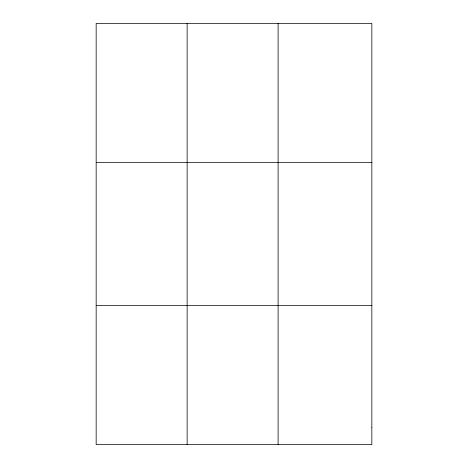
<?xml version="1.0" encoding="UTF-8"?>
<svg xmlns="http://www.w3.org/2000/svg" width="468" height="468" viewBox="0 0 468 468"><rect width="100%" height="100%" fill="white"/><g stroke="black" fill="none" stroke-linecap="round" stroke-linejoin="round"><path stroke-width="0.7" d="M187.136 444.6L187.136 23.4M278.109 444.6L278.109 23.4M96.162 162.396L371.838 162.396M96.162 305.604L371.838 305.604M371.838 427.225L371.838 444.6L96.162 444.6L96.162 23.4L371.838 23.4L371.838 427.225"/></g></svg>
